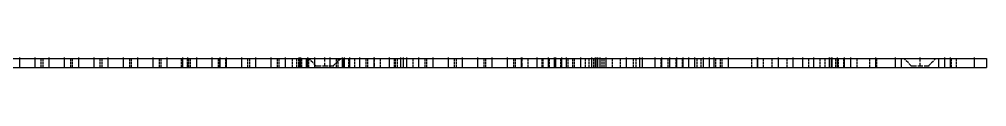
# Model space of a CAD drawing. Extents: x 440 to 1086, y 366 to 680.
# Drawn here: x 593.3 to 749.3, y 597.8 to 599.6 of the extents above; entities that cross this region are included whole.
import ezdxf

# ---------------------------------------------------------------- set-up
doc = ezdxf.new("R2010")
doc.units = 0
doc.linetypes.add('DASHDOT', pattern=[18.5, 12, -3, 0.5, -3])
doc.linetypes.add('DASHED', pattern=[15, 12, -3])
doc.layers.get('0').update_dxf_attribs({"linetype": 'CONTINUOUS'})

msp = doc.modelspace()

# ---------------------------------------------------------------- linework, layer by layer
at = {"color": 7}
for p, q in [((550.5, 599.439087), (638.5, 599.439087)), ((646.5, 599.439087), (734.5, 599.439087)), ((550.5, 597.939087), (638.5, 597.939087)), ((646.5, 597.939087), (734.5, 597.939087))]:
    msp.add_line(p, q, dxfattribs=at)
at = {"color": 1, "linetype": 'DASHDOT', "ltscale": 0.045015}
for p, q in [((593.262268, 599.589111), (593.262268, 597.788513)), ((595.73645, 599.589111), (595.73645, 597.788513)), ((598.024658, 599.589111), (598.024658, 597.788513)), ((600.500488, 599.589111), (600.500488, 597.788513)), ((602.787292, 599.589111), (602.787292, 597.788513)), ((605.261475, 599.589111), (605.261475, 597.788513)), ((607.549805, 599.589111), (607.549805, 597.788513)), ((610.025513, 599.589111), (610.025513, 597.788513)), ((612.312256, 599.589111), (612.312256, 597.788513)), ((614.786499, 599.589111), (614.786499, 597.788513)), ((617.074646, 599.589111), (617.074646, 597.788513)), ((619.550476, 599.589111), (619.550476, 597.788513)), ((620.403625, 599.589111), (620.403625, 597.788513)), ((621.83728, 599.589111), (621.83728, 597.788513)), ((624.311523, 599.589111), (624.311523, 597.788513)), ((625.574646, 599.589111), (625.574646, 597.788513)), ((626.599792, 599.589111), (626.599792, 597.788513)), ((629.0755, 599.589111), (629.0755, 597.788513)), ((631.362305, 599.589111), (631.362305, 597.788513)), ((633.836487, 599.589111), (633.836487, 597.788513)), ((636.124634, 599.589111), (636.124634, 597.788513)), ((638.3349, 599.589111), (638.3349, 597.788513)), ((638.5, 599.589111), (638.5, 597.788513)), ((638.600464, 599.589111), (638.600464, 597.788513)), ((639.750366, 599.589111), (639.750366, 597.788513)), ((640.887268, 599.589111), (640.887268, 597.788513)), ((642.5, 599.589111), (642.5, 597.788513)), ((643.36145, 599.589111), (643.36145, 597.788513)), ((645.325439, 599.589111), (645.325439, 597.788513)), ((645.64978, 599.589111), (645.64978, 597.788513)), ((646.5, 599.589111), (646.5, 597.788513)), ((648.125488, 599.589111), (648.125488, 597.788513)), ((650.412292, 599.589111), (650.412292, 597.788513)), ((650.505859, 599.589111), (650.505859, 597.788513)), ((652.886475, 599.589111), (652.886475, 597.788513)), ((654.730347, 599.589111), (654.730347, 597.788513)), ((655.174622, 599.589111), (655.174622, 597.788513)), ((655.730347, 599.589111), (655.730347, 597.788513)), ((657.650452, 599.589111), (657.650452, 597.788513)), ((659.937256, 599.589111), (659.937256, 597.788513)), ((662.411499, 599.589111), (662.411499, 597.788513)), ((664.699829, 599.589111), (664.699829, 597.788513)), ((667.175476, 599.589111), (667.175476, 597.788513)), ((669.46228, 599.589111), (669.46228, 597.788513)), ((671.936462, 599.589111), (671.936462, 597.788513)), ((674.224609, 599.589111), (674.224609, 597.788513)), ((674.318359, 599.589111), (674.318359, 597.788513)), ((676.700439, 599.589111), (676.700439, 597.788513)), ((678.542725, 599.589111), (678.542725, 597.788513)), ((679.542725, 599.589111), (679.542725, 597.788513)), ((679.724854, 599.589111), (679.724854, 597.788513)), ((680.724854, 599.589111), (680.724854, 597.788513)), ((681.461487, 599.589111), (681.461487, 597.788513)), ((683.749451, 599.589111), (683.749451, 597.788513)), ((685.519165, 599.589111), (685.519165, 597.788513)), ((686.131348, 599.589111), (686.131348, 597.788513)), ((686.225464, 599.589111), (686.225464, 597.788513)), ((686.519165, 599.589111), (686.519165, 597.788513)), ((686.867859, 599.589111), (686.867859, 597.788513)), ((687.867859, 599.589111), (687.867859, 597.788513)), ((691.148682, 599.589111), (691.148682, 597.788513)), ((693.274414, 599.589111), (693.274414, 597.788513)), ((693.700439, 599.589111), (693.700439, 597.788513)), ((695.750122, 599.589111), (695.750122, 597.788513)), ((696.847778, 599.589111), (696.847778, 597.788513)), ((698.131348, 599.589111), (698.131348, 597.788513)), ((699.275513, 599.589111), (699.275513, 597.788513)), ((700.247925, 599.589111), (700.247925, 597.788513)), ((701.161865, 599.589111), (701.161865, 597.788513)), ((702.161865, 599.589111), (702.161865, 597.788513)), ((703.537231, 599.589111), (703.537231, 597.788513)), ((704.537231, 599.589111), (704.537231, 597.788513)), ((705.275391, 599.589111), (705.275391, 597.788513)), ((707.562378, 599.589111), (707.562378, 597.788513)), ((712.246887, 599.589111), (712.246887, 597.788513)), ((712.324341, 599.589111), (712.324341, 597.788513)), ((715.648071, 599.589111), (715.648071, 597.788513)), ((718.02478, 599.589111), (718.02478, 597.788513)), ((719.561401, 599.589111), (719.561401, 597.788513)), ((721.3479, 599.589111), (721.3479, 597.788513)), ((723.899658, 599.589111), (723.899658, 597.788513)), ((724.18689, 599.589111), (724.18689, 597.788513)), ((724.325439, 599.589111), (724.325439, 597.788513)), ((725.18689, 599.589111), (725.18689, 597.788513)), ((726.31665, 599.589111), (726.31665, 597.788513)), ((727.31665, 599.589111), (727.31665, 597.788513)), ((731.37439, 599.589111), (731.37439, 597.788513)), ((734.5, 599.589111), (734.5, 597.788513)), ((738.5, 599.589111), (738.5, 597.788513)), ((742.5, 599.589111), (742.5, 597.788513)), ((743.375366, 599.589111), (743.375366, 597.788513)), ((747.275391, 599.589111), (747.275391, 597.788513))]:
    msp.add_line(p, q, dxfattribs=at)
at = {"color": 2, "linetype": 'DASHED', "ltscale": 0.0375}
for p, q in [((593.262268, 599.439087), (593.262268, 597.939087)), ((593.262268, 599.439087), (593.262268, 597.939087)), ((595.73645, 599.439087), (595.73645, 597.939087)), ((595.73645, 599.439087), (595.73645, 597.939087)), ((596.73645, 599.439087), (596.73645, 597.939087)), ((597.024658, 599.439087), (597.024658, 597.939087)), ((598.024658, 599.439087), (598.024658, 597.939087)), ((598.024658, 599.439087), (598.024658, 597.939087)), ((600.500488, 599.439087), (600.500488, 597.939087)), ((600.500488, 599.439087), (600.500488, 597.939087)), ((601.500488, 599.439087), (601.500488, 597.939087)), ((601.787292, 599.439087), (601.787292, 597.939087)), ((602.787292, 599.439087), (602.787292, 597.939087)), ((602.787292, 599.439087), (602.787292, 597.939087)), ((605.261475, 599.439087), (605.261475, 597.939087)), ((605.261475, 599.439087), (605.261475, 597.939087)), ((606.261475, 599.439087), (606.261475, 597.939087)), ((606.549805, 599.439087), (606.549805, 597.939087)), ((607.549805, 599.439087), (607.549805, 597.939087)), ((607.549805, 599.439087), (607.549805, 597.939087)), ((610.025513, 599.439087), (610.025513, 597.939087)), ((610.025513, 599.439087), (610.025513, 597.939087)), ((611.025513, 599.439087), (611.025513, 597.939087)), ((611.312256, 599.439087), (611.312256, 597.939087)), ((612.312256, 599.439087), (612.312256, 597.939087)), ((612.312256, 599.439087), (612.312256, 597.939087)), ((614.786499, 599.439087), (614.786499, 597.939087)), ((614.786499, 599.439087), (614.786499, 597.939087)), ((615.786499, 599.439087), (615.786499, 597.939087)), ((616.074646, 599.439087), (616.074646, 597.939087)), ((617.074646, 599.439087), (617.074646, 597.939087)), ((617.074646, 599.439087), (617.074646, 597.939087)), ((619.403625, 597.939087), (619.403625, 599.439087)), ((619.550476, 599.439087), (619.550476, 597.939087)), ((619.550476, 599.439087), (619.550476, 597.939087)), ((620.403625, 597.939087), (620.403625, 599.439087)), ((620.403625, 597.939087), (620.403625, 599.439087)), ((620.550476, 599.439087), (620.550476, 597.939087)), ((620.83728, 599.439087), (620.83728, 597.939087)), ((621.83728, 599.439087), (621.83728, 597.939087)), ((621.83728, 599.439087), (621.83728, 597.939087)), ((624.311523, 599.439087), (624.311523, 597.939087)), ((624.311523, 599.439087), (624.311523, 597.939087)), ((625.311523, 599.439087), (625.311523, 597.939087)), ((625.574646, 597.939087), (625.574646, 599.439087)), ((625.574646, 597.939087), (625.574646, 599.439087)), ((625.599792, 599.439087), (625.599792, 597.939087)), ((626.574646, 597.939087), (626.574646, 599.439087)), ((626.599792, 599.439087), (626.599792, 597.939087)), ((626.599792, 599.439087), (626.599792, 597.939087)), ((629.0755, 599.439087), (629.0755, 597.939087)), ((629.0755, 599.439087), (629.0755, 597.939087)), ((630.0755, 599.439087), (630.0755, 597.939087)), ((630.362305, 599.439087), (630.362305, 597.939087)), ((631.362305, 599.439087), (631.362305, 597.939087)), ((631.362305, 599.439087), (631.362305, 597.939087)), ((633.836487, 599.439087), (633.836487, 597.939087)), ((633.836487, 599.439087), (633.836487, 597.939087)), ((634.836487, 599.439087), (634.836487, 597.939087)), ((635.124634, 599.439087), (635.124634, 597.939087)), ((636.124634, 599.439087), (636.124634, 597.939087)), ((636.124634, 599.439087), (636.124634, 597.939087)), ((637.3349, 597.939087), (637.3349, 599.439087)), ((638.042603, 597.939087), (638.042603, 599.439087)), ((638.3349, 597.939087), (638.3349, 599.439087)), ((638.5, 599.439087), (638.5, 597.939087)), ((638.600464, 599.439087), (638.600464, 597.939087)), ((638.600464, 599.439087), (638.600464, 597.939087)), ((638.750366, 599.439087), (638.750366, 597.939087)), ((639.600464, 599.439087), (639.600464, 597.939087)), ((639.750366, 599.439087), (639.750366, 597.939087)), ((639.887268, 599.439087), (639.887268, 597.939087)), ((640.887268, 599.439087), (640.887268, 597.939087)), ((640.887268, 599.439087), (640.887268, 597.939087)), ((643.36145, 599.439087), (643.36145, 597.939087)), ((643.36145, 599.439087), (643.36145, 597.939087)), ((644.36145, 599.439087), (644.36145, 597.939087)), ((644.64978, 599.439087), (644.64978, 597.939087)), ((645.325439, 599.439087), (645.325439, 597.939087)), ((645.64978, 599.439087), (645.64978, 597.939087)), ((645.64978, 599.439087), (645.64978, 597.939087)), ((646.325439, 599.439087), (646.325439, 597.939087)), ((646.5, 599.439087), (646.5, 597.939087)), ((647.325439, 599.439087), (647.325439, 597.939087)), ((648.125488, 599.439087), (648.125488, 597.939087)), ((648.125488, 599.439087), (648.125488, 597.939087)), ((649.125488, 599.439087), (649.125488, 597.939087)), ((649.412292, 599.439087), (649.412292, 597.939087)), ((650.412292, 599.439087), (650.412292, 597.939087)), ((650.412292, 599.439087), (650.412292, 597.939087)), ((650.505859, 597.939087), (650.505859, 599.439087)), ((650.505859, 597.939087), (650.505859, 599.439087)), ((651.505859, 597.939087), (651.505859, 599.439087)), ((652.886475, 599.439087), (652.886475, 597.939087)), ((652.886475, 599.439087), (652.886475, 597.939087)), ((653.730347, 599.439087), (653.730347, 597.939087)), ((653.886475, 599.439087), (653.886475, 597.939087)), ((654.174622, 599.439087), (654.174622, 597.939087)), ((654.730347, 599.439087), (654.730347, 597.939087)), ((654.730347, 599.439087), (654.730347, 597.939087)), ((655.174622, 599.439087), (655.174622, 597.939087)), ((655.174622, 599.439087), (655.174622, 597.939087)), ((655.730347, 599.439087), (655.730347, 597.939087)), ((655.730347, 599.439087), (655.730347, 597.939087)), ((656.730347, 599.439087), (656.730347, 597.939087)), ((657.650452, 599.439087), (657.650452, 597.939087)), ((657.650452, 599.439087), (657.650452, 597.939087)), ((658.650452, 599.439087), (658.650452, 597.939087)), ((658.937256, 599.439087), (658.937256, 597.939087)), ((659.937256, 599.439087), (659.937256, 597.939087)), ((659.937256, 599.439087), (659.937256, 597.939087)), ((659.937378, 599.439087), (659.937378, 597.939087)), ((659.937378, 599.439087), (659.937378, 597.939087)), ((662.411499, 599.439087), (662.411499, 597.939087)), ((662.411499, 599.439087), (662.411499, 597.939087)), ((663.411499, 599.439087), (663.411499, 597.939087)), ((663.699829, 599.439087), (663.699829, 597.939087)), ((664.699829, 599.439087), (664.699829, 597.939087)), ((664.699829, 599.439087), (664.699829, 597.939087)), ((667.175476, 599.439087), (667.175476, 597.939087)), ((667.175476, 599.439087), (667.175476, 597.939087)), ((668.175476, 599.439087), (668.175476, 597.939087)), ((668.46228, 599.439087), (668.46228, 597.939087)), ((669.46228, 599.439087), (669.46228, 597.939087)), ((669.46228, 599.439087), (669.46228, 597.939087)), ((671.936462, 599.439087), (671.936462, 597.939087)), ((671.936462, 599.439087), (671.936462, 597.939087)), ((672.936462, 599.439087), (672.936462, 597.939087)), ((673.224609, 599.439087), (673.224609, 597.939087)), ((674.224609, 599.439087), (674.224609, 597.939087)), ((674.224609, 599.439087), (674.224609, 597.939087)), ((674.318359, 597.939087), (674.318359, 599.439087)), ((674.318359, 597.939087), (674.318359, 599.439087)), ((675.318359, 597.939087), (675.318359, 599.439087)), ((676.700439, 599.439087), (676.700439, 597.939087)), ((676.700439, 599.439087), (676.700439, 597.939087)), ((677.542725, 599.439087), (677.542725, 597.939087)), ((677.700439, 599.439087), (677.700439, 597.939087)), ((678.542725, 599.439087), (678.542725, 597.939087)), ((678.542725, 599.439087), (678.542725, 597.939087)), ((678.724854, 599.439087), (678.724854, 597.939087)), ((679.542725, 599.439087), (679.542725, 597.939087)), ((679.542725, 599.439087), (679.542725, 597.939087)), ((679.724854, 599.439087), (679.724854, 597.939087)), ((679.724854, 599.439087), (679.724854, 597.939087)), ((680.542725, 599.439087), (680.542725, 597.939087)), ((680.724854, 599.439087), (680.724854, 597.939087)), ((680.724854, 599.439087), (680.724854, 597.939087)), ((681.461487, 599.439087), (681.461487, 597.939087)), ((681.461487, 599.439087), (681.461487, 597.939087)), ((681.724854, 599.439087), (681.724854, 597.939087)), ((682.461487, 599.439087), (682.461487, 597.939087)), ((682.749451, 599.439087), (682.749451, 597.939087)), ((683.749451, 599.439087), (683.749451, 597.939087)), ((683.749451, 599.439087), (683.749451, 597.939087)), ((684.519165, 599.439087), (684.519165, 597.939087)), ((685.131348, 599.439087), (685.131348, 597.939087)), ((685.519165, 599.439087), (685.519165, 597.939087)), ((685.519165, 599.439087), (685.519165, 597.939087)), ((685.867859, 599.439087), (685.867859, 597.939087)), ((686.131348, 599.439087), (686.131348, 597.939087)), ((686.131348, 599.439087), (686.131348, 597.939087)), ((686.225464, 599.439087), (686.225464, 597.939087)), ((686.225464, 599.439087), (686.225464, 597.939087)), ((686.519165, 599.439087), (686.519165, 597.939087)), ((686.519165, 599.439087), (686.519165, 597.939087)), ((686.867859, 599.439087), (686.867859, 597.939087)), ((686.867859, 599.439087), (686.867859, 597.939087)), ((687.225464, 599.439087), (687.225464, 597.939087)), ((687.519165, 599.439087), (687.519165, 597.939087)), ((687.867859, 599.439087), (687.867859, 597.939087)), ((687.867859, 599.439087), (687.867859, 597.939087)), ((688.867859, 599.439087), (688.867859, 597.939087)), ((690.148682, 599.439087), (690.148682, 597.939087)), ((691.148682, 599.439087), (691.148682, 597.939087)), ((691.148682, 599.439087), (691.148682, 597.939087)), ((692.274414, 599.439087), (692.274414, 597.939087)), ((692.700439, 599.439087), (692.700439, 597.939087)), ((693.274292, 599.439087), (693.274292, 597.939087)), ((693.274292, 599.439087), (693.274292, 597.939087)), ((693.274414, 599.439087), (693.274414, 597.939087)), ((693.700439, 599.439087), (693.700439, 597.939087)), ((695.750122, 599.439087), (695.750122, 597.939087)), ((695.750122, 599.439087), (695.750122, 597.939087)), ((696.750122, 599.439087), (696.750122, 597.939087)), ((696.847778, 599.439087), (696.847778, 597.939087)), ((696.847778, 599.439087), (696.847778, 597.939087)), ((697.847778, 599.439087), (697.847778, 597.939087)), ((698.131348, 599.439087), (698.131348, 597.939087)), ((698.131348, 599.439087), (698.131348, 597.939087)), ((699.131348, 599.439087), (699.131348, 597.939087)), ((699.247925, 599.439087), (699.247925, 597.939087)), ((699.275513, 599.439087), (699.275513, 597.939087)), ((700.161865, 599.439087), (700.161865, 597.939087)), ((700.247925, 599.439087), (700.247925, 597.939087)), ((700.247925, 599.439087), (700.247925, 597.939087)), ((700.275513, 599.439087), (700.275513, 597.939087)), ((701.161865, 599.439087), (701.161865, 597.939087)), ((701.161865, 599.439087), (701.161865, 597.939087)), ((702.161865, 599.439087), (702.161865, 597.939087)), ((702.161865, 599.439087), (702.161865, 597.939087)), ((702.537231, 599.439087), (702.537231, 597.939087)), ((703.161865, 599.439087), (703.161865, 597.939087)), ((703.537231, 599.439087), (703.537231, 597.939087)), ((703.537231, 599.439087), (703.537231, 597.939087)), ((704.537231, 599.439087), (704.537231, 597.939087)), ((704.537231, 599.439087), (704.537231, 597.939087)), ((705.275391, 599.439087), (705.275391, 597.939087)), ((705.275391, 599.439087), (705.275391, 597.939087)), ((705.537231, 599.439087), (705.537231, 597.939087)), ((706.275391, 599.439087), (706.275391, 597.939087)), ((706.562378, 599.439087), (706.562378, 597.939087)), ((707.562378, 599.439087), (707.562378, 597.939087)), ((707.562378, 599.439087), (707.562378, 597.939087)), ((711.324341, 599.439087), (711.324341, 597.939087)), ((712.246887, 599.439087), (712.246887, 597.939087)), ((712.246887, 599.439087), (712.246887, 597.939087)), ((712.324341, 599.439087), (712.324341, 597.939087)), ((712.324341, 599.439087), (712.324341, 597.939087)), ((712.324341, 599.439087), (712.324341, 597.939087)), ((712.324341, 599.439087), (712.324341, 597.939087)), ((713.246887, 599.439087), (713.246887, 597.939087)), ((714.648071, 599.439087), (714.648071, 597.939087)), ((715.648071, 599.439087), (715.648071, 597.939087)), ((715.648071, 599.439087), (715.648071, 597.939087)), ((717.02478, 599.439087), (717.02478, 597.939087)), ((718.02478, 599.439087), (718.02478, 597.939087)), ((719.561401, 599.439087), (719.561401, 597.939087)), ((719.561401, 599.439087), (719.561401, 597.939087)), ((720.561401, 599.439087), (720.561401, 597.939087)), ((721.3479, 599.439087), (721.3479, 597.939087)), ((721.3479, 599.439087), (721.3479, 597.939087)), ((722.3479, 599.439087), (722.3479, 597.939087)), ((723.18689, 599.439087), (723.18689, 597.939087)), ((723.899658, 599.439087), (723.899658, 597.939087)), ((724.18689, 599.439087), (724.18689, 597.939087)), ((724.18689, 599.439087), (724.18689, 597.939087)), ((724.289185, 599.439087), (724.289185, 597.939087)), ((724.325317, 599.439087), (724.325317, 597.939087)), ((724.325317, 599.439087), (724.325317, 597.939087)), ((724.325317, 599.439087), (724.325317, 597.939087)), ((724.325439, 599.439087), (724.325439, 597.939087)), ((724.899658, 599.439087), (724.899658, 597.939087)), ((725.18689, 599.439087), (725.18689, 597.939087)), ((725.18689, 599.439087), (725.18689, 597.939087)), ((725.325317, 599.439087), (725.325317, 597.939087)), ((725.325439, 599.439087), (725.325439, 597.939087)), ((726.18689, 599.439087), (726.18689, 597.939087)), ((726.31665, 599.439087), (726.31665, 597.939087)), ((726.31665, 599.439087), (726.31665, 597.939087)), ((727.31665, 599.439087), (727.31665, 597.939087)), ((727.31665, 599.439087), (727.31665, 597.939087)), ((728.31665, 599.439087), (728.31665, 597.939087)), ((730.374268, 599.439087), (730.374268, 597.939087)), ((730.37439, 599.439087), (730.37439, 597.939087)), ((731.37439, 599.439087), (731.37439, 597.939087)), ((731.37439, 599.439087), (731.37439, 597.939087)), ((731.37439, 599.439087), (731.37439, 597.939087)), ((731.37439, 599.439087), (731.37439, 597.939087)), ((731.37439, 599.439087), (731.37439, 597.939087)), ((731.37439, 599.439087), (731.37439, 597.939087)), ((731.37439, 599.439087), (731.37439, 597.939087)), ((731.37439, 599.439087), (731.37439, 597.939087)), ((731.37439, 599.439087), (731.37439, 597.939087)), ((731.524353, 599.439087), (731.524353, 597.939087)), ((734.5, 599.439087), (734.5, 597.939087)), ((742.5, 599.439087), (742.5, 597.939087)), ((743.375366, 599.439087), (743.375366, 597.939087)), ((743.375366, 599.439087), (743.375366, 597.939087)), ((743.375366, 599.439087), (743.375366, 597.939087)), ((743.375366, 599.439087), (743.375366, 597.939087)), ((743.375366, 599.439087), (743.375366, 597.939087)), ((743.375366, 599.439087), (743.375366, 597.939087)), ((743.375366, 599.439087), (743.375366, 597.939087)), ((743.375366, 599.439087), (743.375366, 597.939087)), ((743.375366, 599.439087), (743.375366, 597.939087)), ((743.525391, 599.439087), (743.525391, 597.939087)), ((744.375366, 599.439087), (744.375366, 597.939087)), ((744.375488, 599.439087), (744.375488, 597.939087)), ((747.275391, 599.439087), (747.275391, 597.939087))]:
    msp.add_line(p, q, dxfattribs=at)
at = {"color": 7, "ltscale": 0.025}
for p, q in [((638.5, 599.439087), (639.5, 599.439087)), ((645.5, 599.439087), (646.5, 599.439087)), ((734.5, 599.439087), (735.5, 599.439087)), ((741.5, 599.439087), (742.5, 599.439087)), ((638.5, 597.939087), (639.5, 597.939087)), ((645.5, 597.939087), (646.5, 597.939087)), ((734.5, 597.939087), (735.5, 597.939087)), ((741.5, 597.939087), (742.5, 597.939087))]:
    msp.add_line(p, q, dxfattribs=at)
at = {"color": 7, "ltscale": 0.0375}
for p, q in [((638.5, 599.439087), (638.5, 597.939087)), ((639.5, 599.439087), (639.5, 597.939087)), ((645.5, 599.439087), (645.5, 597.939087)), ((646.5, 599.439087), (646.5, 597.939087)), ((734.5, 599.439087), (734.5, 597.939087)), ((735.5, 599.439087), (735.5, 597.939087)), ((741.5, 599.439087), (741.5, 597.939087)), ((742.5, 599.439087), (742.5, 597.939087)), ((747.275391, 599.439087), (747.275391, 597.939087)), ((749.275391, 599.439087), (749.275391, 597.939087))]:
    msp.add_line(p, q, dxfattribs=at)
at = {"color": 7, "ltscale": 0.15}
for p, q in [((639.5, 599.439087), (645.5, 599.439087)), ((735.5, 599.439087), (741.5, 599.439087)), ((639.5, 597.939087), (645.5, 597.939087)), ((735.5, 597.939087), (741.5, 597.939087))]:
    msp.add_line(p, q, dxfattribs=at)
at = {"color": 2, "linetype": 'DASHED', "ltscale": 0.042427}
for p, q in [((641.100037, 598.239075), (639.900024, 599.439087)), ((641.100037, 598.239075), (639.900024, 599.439087)), ((643.900024, 598.239075), (645.100037, 599.439087)), ((643.900024, 598.239075), (645.100037, 599.439087))]:
    msp.add_line(p, q, dxfattribs=at)
at = {"color": 2, "linetype": 'DASHED', "ltscale": 0.042426}
for p, q in [((737.099976, 598.239075), (735.900024, 599.439087)), ((737.099976, 598.239075), (735.900024, 599.439087)), ((739.900024, 598.239075), (741.099976, 599.439087)), ((739.900024, 598.239075), (741.099976, 599.439087))]:
    msp.add_line(p, q, dxfattribs=at)
at = {"color": 7, "ltscale": 0.119385}
for p, q in [((742.5, 599.439087), (747.275391, 599.439087)), ((742.5, 597.939087), (747.275391, 597.939087))]:
    msp.add_line(p, q, dxfattribs=at)
at = {"color": 7, "ltscale": 0.05}
for p, q in [((747.275391, 599.439087), (749.275391, 599.439087)), ((747.275391, 597.939087), (749.275391, 597.939087))]:
    msp.add_line(p, q, dxfattribs=at)
at = {"color": 2, "linetype": 'DASHED', "ltscale": 0.0075}
for p, q in [((641.100037, 598.239075), (641.100037, 597.939087)), ((641.100037, 598.239075), (641.100037, 597.939087)), ((643.900024, 598.239075), (643.900024, 597.939087)), ((643.900024, 598.239075), (643.900024, 597.939087)), ((737.099976, 598.239075), (737.099976, 597.939087)), ((737.099976, 598.239075), (737.099976, 597.939087)), ((739.900024, 598.239075), (739.900024, 597.939087)), ((739.900024, 598.239075), (739.900024, 597.939087))]:
    msp.add_line(p, q, dxfattribs=at)
at = {"color": 2, "linetype": 'DASHED', "ltscale": 0.07}
msp.add_line((641.100037, 598.239075), (643.900024, 598.239075), dxfattribs=at)
msp.add_line((641.100037, 598.239075), (643.900024, 598.239075), dxfattribs=at)
msp.add_line((641.100037, 598.239075), (643.900024, 598.239075), dxfattribs=at)
msp.add_line((641.100037, 598.239075), (643.900024, 598.239075), dxfattribs=at)
at = {"color": 2, "linetype": 'DASHED', "ltscale": 0.070001}
msp.add_line((737.099976, 598.239075), (739.900024, 598.239075), dxfattribs=at)
msp.add_line((737.099976, 598.239075), (739.900024, 598.239075), dxfattribs=at)
msp.add_line((737.099976, 598.239075), (739.900024, 598.239075), dxfattribs=at)
msp.add_line((737.099976, 598.239075), (739.900024, 598.239075), dxfattribs=at)

doc.saveas('drawing.dxf')
